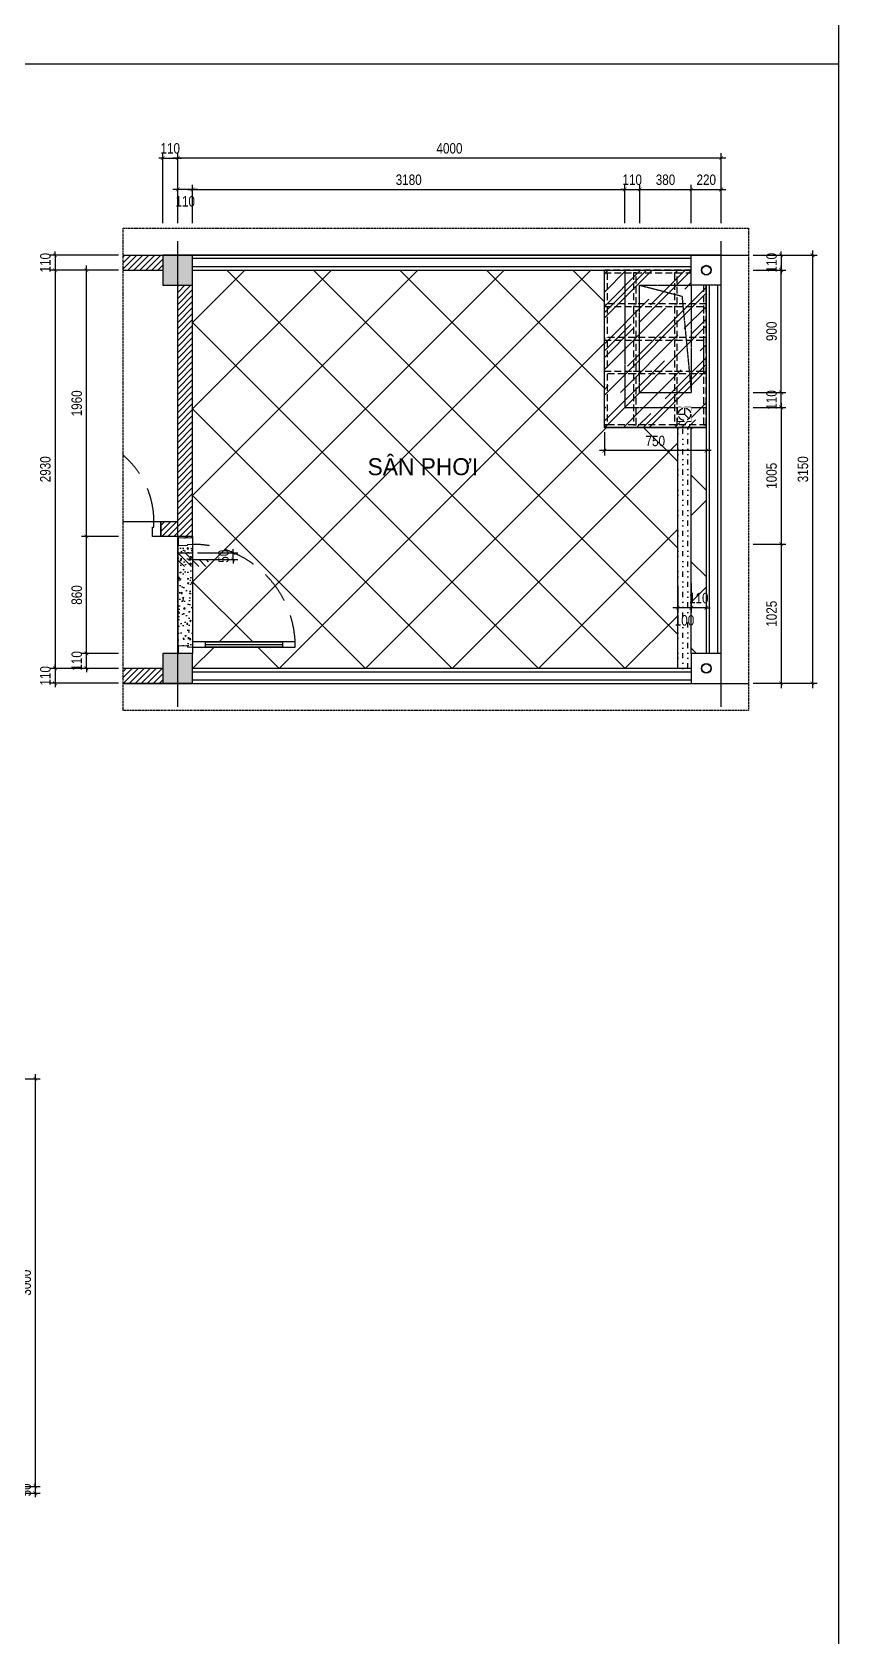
# Model space of a CAD drawing. Header units: millimetres. Extents: x -82962 to 19744, y -138000 to 4535.
# Drawn here: x 13806 to 19744, y -107835 to -96027 of the extents above; entities that cross this region are included whole.
import ezdxf

# ---------------------------------------------------------------- set-up
doc = ezdxf.new("R2010")
doc.units = ezdxf.units.MM
doc.header["$LTSCALE"] = 1000
doc.header["$MEASUREMENT"] = 0
doc.header["$PDMODE"] = 3
doc.linetypes.add('HIDDEN', pattern=[0.375, 0.25, -0.125])
doc.layers.get('0').update_dxf_attribs({"lineweight": 30})
doc.layers.get('DEFPOINTS').update_dxf_attribs({"color": 4, "lineweight": 30})
doc.layers.add('I-SITE-BOUNDARY', color=10, linetype='HIDDEN', lineweight=15)
doc.layers.add('THAY', color=4, linetype='Continuous', lineweight=30)
doc.styles.add('A2', font='VnAvantH.TTF')
doc.styles.add('dim', font='arial.ttf', dxfattribs={"width": 0.8})
doc.dimstyles.new('1-100-100', dxfattribs={"dimscale": 0, "dimtxt": 2.2, "dimasz": 0.8, "dimexe": 1, "dimexo": 1, "dimgap": 0.9, "dimtad": 1, "dimdec": 0, "dimzin": 0, "dimdsep": 46, "dimtxsty": 'dim', "dimblk1": 'ARCHTICK', "dimblk2": 'ARCHTICK', "dimsah": 1, "dimcen": 1, "dimdle": 1, "dimclrd": 256, "dimclre": 256, "dimclrt": 1, "dimadec": 0, "dimazin": 0, "dimtfac": 0.0001, "dimtdec": 0, "dimtix": 1, "dimtmove": 2, "dimatfit": 3, "dimldrblk": 'DOT', "dimfxl": 100, "dimtolj": 1, "dimtzin": 0, "dimarcsym": 0})

# ---------------------------------------------------------------- blocks, each defined once
blk = doc.blocks.new('*U8')
blk.add_line((70, -100), (70, -700))
for points in [[(50, 0), (50, -800), (90, -800), (90, 0)], [(50, -100), (90, -100), (90, -700), (50, -700)]]:
    blk.add_lwpolyline(points, close=True)
at = {"linetype": 'HIDDEN'}
blk.add_arc((50, 0), 800, 270, 0, dxfattribs=at)
at = {"layer": 'I-SITE-BOUNDARY', "linetype": 'ByBlock'}
for points in [[(0, 110), (60, 110), (60, 40), (50, 40), (50, 0), (0, 0)], [(900, 110), (840, 110), (840, 40), (850, 40), (850, 0), (900, 0)]]:
    blk.add_lwpolyline(points, close=True, dxfattribs=at)
blk = doc.blocks.new('_ARCHTICK')
at = {"color": 0, "linetype": 'ByBlock', "const_width": 0.15}
blk.add_lwpolyline([(-0.5, -0.5), (0.5, 0.5)], dxfattribs=at)
blk = doc.blocks.new('*D1695')
at = {"layer": 'DEFPOINTS', "color": 0, "ltscale": 0.2, "transparency": 16777216}
for p in [(14988, -99859), (15286, -99859), (14988, -99909)]:
    blk.add_point(p, dxfattribs=at)
at = {"layer": 'THAY', "lineweight": -2, "ltscale": 0.2, "transparency": 16777216}
for p, q in [((15023, -99859), (15321, -99859)), ((15286, -99859), (15286, -99831)), ((15286, -99909), (15286, -99859)), ((15023, -99909), (15321, -99909)), ((15286, -99909), (15286, -99937))]:
    blk.add_line(p, q, dxfattribs=at)
at = {"layer": 'THAY', "lineweight": -2, "ltscale": 0.2, "transparency": 16777216, "xscale": 28.00000000000018, "yscale": 28.00000000000018, "zscale": 28.00000000000018}
for p, rotation in [((15286, -99859), 270), ((15286, -99909), 90)]:
    blk.add_blockref('_ARCHTICK', p, dxfattribs=dict(at, rotation=rotation))
at = {"layer": 'THAY', "color": 1, "ltscale": 0.2, "transparency": 16777216, "insert": (15215, -99884), "char_height": 77, "attachment_point": 5, "rotation": 90, "style": 'dim'}
blk.add_mtext('\\A1;50', dxfattribs=at)
blk = doc.blocks.new('_DOT')
at = {"color": 0, "linetype": 'ByBlock', "ltscale": 10}
blk.add_line((-0.5, 0), (-1, 0), dxfattribs=at)
at = {"color": 0, "linetype": 'ByBlock', "ltscale": 10, "const_width": 0.5}
blk.add_lwpolyline([(-0.25, 0, 1), (0.25, 0, 1)], format="xyb", close=True, dxfattribs=at)
blk = doc.blocks.new('*D1696')
at = {"layer": 'DEFPOINTS', "color": 0, "ltscale": 0.2, "transparency": 16777216}
for p in [(19078, -97669), (19078, -100819), (19550, -100819)]:
    blk.add_point(p, dxfattribs=at)
at = {"layer": 'THAY', "lineweight": -2, "ltscale": 0.2, "transparency": 16777216}
for p, q in [((19550, -97634), (19550, -100854)), ((19113, -97669), (19585, -97669)), ((19113, -100819), (19585, -100819))]:
    blk.add_line(p, q, dxfattribs=at)
at = {"layer": 'THAY', "lineweight": -2, "ltscale": 0.2, "transparency": 16777216, "xscale": 28.00000000000018, "yscale": 28.00000000000018, "zscale": 28.00000000000018}
for p, rotation in [((19550, -97669), 90), ((19550, -100819), 270)]:
    blk.add_blockref('_ARCHTICK', p, dxfattribs=dict(at, rotation=rotation))
at = {"layer": 'THAY', "color": 1, "ltscale": 0.2, "transparency": 16777216, "insert": (19480, -99244), "char_height": 77, "attachment_point": 5, "rotation": 90, "style": 'dim'}
blk.add_mtext('\\A1;3150', dxfattribs=at)
blk = doc.blocks.new('*D1697')
at = {"layer": 'DEFPOINTS', "color": 0, "ltscale": 0.2, "transparency": 16777216}
for p in [(19078, -97669), (19078, -97779), (19319, -97779)]:
    blk.add_point(p, dxfattribs=at)
at = {"layer": 'THAY', "lineweight": -2, "ltscale": 0.2, "transparency": 16777216}
for p, q in [((19319, -97669), (19319, -97641)), ((19113, -97669), (19354, -97669)), ((19319, -97669), (19319, -97779)), ((19113, -97779), (19354, -97779)), ((19319, -97779), (19319, -97807))]:
    blk.add_line(p, q, dxfattribs=at)
at = {"layer": 'THAY', "lineweight": -2, "ltscale": 0.2, "transparency": 16777216, "xscale": 28.00000000000018, "yscale": 28.00000000000018, "zscale": 28.00000000000018}
for p, rotation in [((19319, -97669), 270), ((19319, -97779), 90)]:
    blk.add_blockref('_ARCHTICK', p, dxfattribs=dict(at, rotation=rotation))
at = {"layer": 'THAY', "color": 1, "ltscale": 0.2, "transparency": 16777216, "insert": (19249, -97724), "char_height": 77, "attachment_point": 5, "rotation": 90, "style": 'dim'}
blk.add_mtext('\\A1;110', dxfattribs=at)
blk = doc.blocks.new('*D1698')
at = {"layer": 'DEFPOINTS', "color": 0, "ltscale": 0.2, "transparency": 16777216}
for p in [(19078, -98789), (19078, -99794), (19319, -99794)]:
    blk.add_point(p, dxfattribs=at)
at = {"layer": 'THAY', "lineweight": -2, "ltscale": 0.2, "transparency": 16777216}
for p, q in [((19113, -98789), (19354, -98789)), ((19319, -98754), (19319, -99829)), ((19113, -99794), (19354, -99794))]:
    blk.add_line(p, q, dxfattribs=at)
at = {"layer": 'THAY', "lineweight": -2, "ltscale": 0.2, "transparency": 16777216, "xscale": 28.00000000000018, "yscale": 28.00000000000018, "zscale": 28.00000000000018}
for p, rotation in [((19319, -98789), 90), ((19319, -99794), 270)]:
    blk.add_blockref('_ARCHTICK', p, dxfattribs=dict(at, rotation=rotation))
at = {"layer": 'THAY', "color": 1, "ltscale": 0.2, "transparency": 16777216, "insert": (19249, -99292), "char_height": 77, "attachment_point": 5, "rotation": 90, "style": 'dim'}
blk.add_mtext('\\A1;1005', dxfattribs=at)
blk = doc.blocks.new('*D1699')
at = {"layer": 'DEFPOINTS', "color": 0, "ltscale": 0.2, "transparency": 16777216}
for p in [(19078, -99794), (19078, -100819), (19319, -100819)]:
    blk.add_point(p, dxfattribs=at)
at = {"layer": 'THAY', "lineweight": -2, "ltscale": 0.2, "transparency": 16777216}
for p, q in [((19319, -99759), (19319, -100854)), ((19113, -99794), (19354, -99794)), ((19113, -100819), (19354, -100819))]:
    blk.add_line(p, q, dxfattribs=at)
at = {"layer": 'THAY', "lineweight": -2, "ltscale": 0.2, "transparency": 16777216, "xscale": 28.00000000000018, "yscale": 28.00000000000018, "zscale": 28.00000000000018}
for p, rotation in [((19319, -99794), 90), ((19319, -100819), 270)]:
    blk.add_blockref('_ARCHTICK', p, dxfattribs=dict(at, rotation=rotation))
at = {"layer": 'THAY', "color": 1, "ltscale": 0.2, "transparency": 16777216, "insert": (19249, -100307), "char_height": 77, "attachment_point": 5, "rotation": 90, "style": 'dim'}
blk.add_mtext('\\A1;1025', dxfattribs=at)
blk = doc.blocks.new('*D1713')
at = {"layer": 'DEFPOINTS', "color": 0, "ltscale": 0.2, "transparency": 16777216}
for p in [(14878, -96954), (14768, -97469), (14878, -97469)]:
    blk.add_point(p, dxfattribs=at)
at = {"layer": 'THAY', "lineweight": -2, "ltscale": 0.2, "transparency": 16777216}
for p, q in [((14768, -97434), (14768, -96919)), ((14878, -97434), (14878, -96919)), ((14768, -96954), (14740, -96954)), ((14768, -96954), (14878, -96954)), ((14878, -96954), (14906, -96954))]:
    blk.add_line(p, q, dxfattribs=at)
at = {"layer": 'THAY', "lineweight": -2, "ltscale": 0.2, "transparency": 16777216, "xscale": 28.00000000000018, "yscale": 28.00000000000018, "zscale": 28.00000000000018}
blk.add_blockref('_ARCHTICK', (14768, -96954), dxfattribs=at)
at = {"layer": 'THAY', "lineweight": -2, "ltscale": 0.2, "transparency": 16777216, "xscale": 28.00000000000018, "yscale": 28.00000000000018, "zscale": 28.00000000000018, "rotation": 180}
blk.add_blockref('_ARCHTICK', (14878, -96954), dxfattribs=at)
at = {"layer": 'THAY', "color": 1, "ltscale": 0.2, "transparency": 16777216, "insert": (14823, -96883), "char_height": 77, "attachment_point": 5, "style": 'dim'}
blk.add_mtext('\\A1;110', dxfattribs=at)
blk = doc.blocks.new('*D1708')
at = {"layer": 'DEFPOINTS', "color": 0, "ltscale": 0.2, "transparency": 16777216}
for p in [(18168, -97185), (14988, -97469), (18168, -97469)]:
    blk.add_point(p, dxfattribs=at)
at = {"layer": 'THAY', "lineweight": -2, "ltscale": 0.2, "transparency": 16777216}
for p, q in [((14988, -97434), (14988, -97150)), ((18168, -97434), (18168, -97150)), ((14953, -97185), (18203, -97185))]:
    blk.add_line(p, q, dxfattribs=at)
at = {"layer": 'THAY', "lineweight": -2, "ltscale": 0.2, "transparency": 16777216, "xscale": 28.00000000000018, "yscale": 28.00000000000018, "zscale": 28.00000000000018, "rotation": 180}
blk.add_blockref('_ARCHTICK', (14988, -97185), dxfattribs=at)
at = {"layer": 'THAY', "lineweight": -2, "ltscale": 0.2, "transparency": 16777216, "xscale": 28.00000000000018, "yscale": 28.00000000000018, "zscale": 28.00000000000018}
blk.add_blockref('_ARCHTICK', (18168, -97185), dxfattribs=at)
at = {"layer": 'THAY', "color": 1, "ltscale": 0.2, "transparency": 16777216, "insert": (16578, -97114), "char_height": 77, "attachment_point": 5, "style": 'dim'}
blk.add_mtext('\\A1;3180', dxfattribs=at)
blk = doc.blocks.new('*D1709')
at = {"layer": 'DEFPOINTS', "color": 0, "ltscale": 0.2, "transparency": 16777216}
for p in [(18278, -97185), (18168, -97469), (18278, -97469)]:
    blk.add_point(p, dxfattribs=at)
at = {"layer": 'THAY', "lineweight": -2, "ltscale": 0.2, "transparency": 16777216}
for p, q in [((18168, -97434), (18168, -97150)), ((18278, -97434), (18278, -97150)), ((18168, -97185), (18140, -97185)), ((18168, -97185), (18278, -97185)), ((18278, -97185), (18306, -97185))]:
    blk.add_line(p, q, dxfattribs=at)
at = {"layer": 'THAY', "lineweight": -2, "ltscale": 0.2, "transparency": 16777216, "xscale": 28.00000000000018, "yscale": 28.00000000000018, "zscale": 28.00000000000018}
blk.add_blockref('_ARCHTICK', (18168, -97185), dxfattribs=at)
at = {"layer": 'THAY', "lineweight": -2, "ltscale": 0.2, "transparency": 16777216, "xscale": 28.00000000000018, "yscale": 28.00000000000018, "zscale": 28.00000000000018, "rotation": 180}
blk.add_blockref('_ARCHTICK', (18278, -97185), dxfattribs=at)
at = {"layer": 'THAY', "color": 1, "ltscale": 0.2, "transparency": 16777216, "insert": (18223, -97114), "char_height": 77, "attachment_point": 5, "style": 'dim'}
blk.add_mtext('\\A1;110', dxfattribs=at)
blk = doc.blocks.new('*D1710')
at = {"layer": 'DEFPOINTS', "color": 0, "ltscale": 0.2, "transparency": 16777216}
for p in [(18658, -97185), (18278, -97469), (18658, -97469)]:
    blk.add_point(p, dxfattribs=at)
at = {"layer": 'THAY', "lineweight": -2, "ltscale": 0.2, "transparency": 16777216}
for p, q in [((18278, -97434), (18278, -97150)), ((18658, -97434), (18658, -97150)), ((18243, -97185), (18693, -97185))]:
    blk.add_line(p, q, dxfattribs=at)
at = {"layer": 'THAY', "lineweight": -2, "ltscale": 0.2, "transparency": 16777216, "xscale": 28.00000000000018, "yscale": 28.00000000000018, "zscale": 28.00000000000018, "rotation": 180}
blk.add_blockref('_ARCHTICK', (18278, -97185), dxfattribs=at)
at = {"layer": 'THAY', "lineweight": -2, "ltscale": 0.2, "transparency": 16777216, "xscale": 28.00000000000018, "yscale": 28.00000000000018, "zscale": 28.00000000000018}
blk.add_blockref('_ARCHTICK', (18658, -97185), dxfattribs=at)
at = {"layer": 'THAY', "color": 1, "ltscale": 0.2, "transparency": 16777216, "insert": (18468, -97114), "char_height": 77, "attachment_point": 5, "style": 'dim'}
blk.add_mtext('\\A1;380', dxfattribs=at)
blk = doc.blocks.new('*D1711')
at = {"layer": 'DEFPOINTS', "color": 0, "ltscale": 0.2, "transparency": 16777216}
for p in [(18878, -97185), (18658, -97469), (18878, -97469)]:
    blk.add_point(p, dxfattribs=at)
at = {"layer": 'THAY', "lineweight": -2, "ltscale": 0.2, "transparency": 16777216}
for p, q in [((18658, -97434), (18658, -97150)), ((18878, -97434), (18878, -97150)), ((18623, -97185), (18913, -97185))]:
    blk.add_line(p, q, dxfattribs=at)
at = {"layer": 'THAY', "lineweight": -2, "ltscale": 0.2, "transparency": 16777216, "xscale": 28.00000000000018, "yscale": 28.00000000000018, "zscale": 28.00000000000018, "rotation": 180}
blk.add_blockref('_ARCHTICK', (18658, -97185), dxfattribs=at)
at = {"layer": 'THAY', "lineweight": -2, "ltscale": 0.2, "transparency": 16777216, "xscale": 28.00000000000018, "yscale": 28.00000000000018, "zscale": 28.00000000000018}
blk.add_blockref('_ARCHTICK', (18878, -97185), dxfattribs=at)
at = {"layer": 'THAY', "color": 1, "ltscale": 0.2, "transparency": 16777216, "insert": (18768, -97114), "char_height": 77, "attachment_point": 5, "style": 'dim'}
blk.add_mtext('\\A1;220', dxfattribs=at)
blk = doc.blocks.new('*D1712')
at = {"layer": 'DEFPOINTS', "color": 0, "ltscale": 0.2, "transparency": 16777216}
for p in [(14878, -96954), (14878, -97434), (18878, -97469)]:
    blk.add_point(p, dxfattribs=at)
at = {"layer": 'THAY', "lineweight": -2, "ltscale": 0.2, "transparency": 16777216}
for p, q in [((14878, -97399), (14878, -96919)), ((18878, -97434), (18878, -96919)), ((18913, -96954), (14843, -96954))]:
    blk.add_line(p, q, dxfattribs=at)
at = {"layer": 'THAY', "lineweight": -2, "ltscale": 0.2, "transparency": 16777216, "xscale": 28.00000000000018, "yscale": 28.00000000000018, "zscale": 28.00000000000018, "rotation": 180}
blk.add_blockref('_ARCHTICK', (14878, -96954), dxfattribs=at)
at = {"layer": 'THAY', "lineweight": -2, "ltscale": 0.2, "transparency": 16777216, "xscale": 28.00000000000018, "yscale": 28.00000000000018, "zscale": 28.00000000000018}
blk.add_blockref('_ARCHTICK', (18878, -96954), dxfattribs=at)
at = {"layer": 'THAY', "color": 1, "ltscale": 0.2, "transparency": 16777216, "insert": (16878, -96883), "char_height": 77, "attachment_point": 5, "style": 'dim'}
blk.add_mtext('\\A1;4000', dxfattribs=at)
blk = doc.blocks.new('*D1705')
at = {"layer": 'DEFPOINTS', "color": 0, "ltscale": 0.2, "transparency": 16777216}
for p in [(14476, -97669), (13975, -97779), (14476, -97779)]:
    blk.add_point(p, dxfattribs=at)
at = {"layer": 'THAY', "lineweight": -2, "ltscale": 0.2, "transparency": 16777216}
for p, q in [((13975, -97669), (13975, -97641)), ((14441, -97669), (13940, -97669)), ((13975, -97669), (13975, -97779)), ((14441, -97779), (13940, -97779)), ((13975, -97779), (13975, -97807))]:
    blk.add_line(p, q, dxfattribs=at)
at = {"layer": 'THAY', "lineweight": -2, "ltscale": 0.2, "transparency": 16777216, "xscale": 28.00000000000018, "yscale": 28.00000000000018, "zscale": 28.00000000000018}
for p, rotation in [((13975, -97669), 270), ((13975, -97779), 90)]:
    blk.add_blockref('_ARCHTICK', p, dxfattribs=dict(at, rotation=rotation))
at = {"layer": 'THAY', "color": 1, "ltscale": 0.2, "transparency": 16777216, "insert": (13904, -97724), "char_height": 77, "attachment_point": 5, "rotation": 90, "style": 'dim'}
blk.add_mtext('\\A1;110', dxfattribs=at)
blk = doc.blocks.new('*D1706')
at = {"layer": 'DEFPOINTS', "color": 0, "ltscale": 0.2, "transparency": 16777216}
for p in [(14476, -97779), (13975, -100709), (14476, -100709)]:
    blk.add_point(p, dxfattribs=at)
at = {"layer": 'THAY', "lineweight": -2, "ltscale": 0.2, "transparency": 16777216}
for p, q in [((13975, -97744), (13975, -100744)), ((14441, -97779), (13940, -97779)), ((14441, -100709), (13940, -100709))]:
    blk.add_line(p, q, dxfattribs=at)
at = {"layer": 'THAY', "lineweight": -2, "ltscale": 0.2, "transparency": 16777216, "xscale": 28.00000000000018, "yscale": 28.00000000000018, "zscale": 28.00000000000018}
for p, rotation in [((13975, -97779), 90), ((13975, -100709), 270)]:
    blk.add_blockref('_ARCHTICK', p, dxfattribs=dict(at, rotation=rotation))
at = {"layer": 'THAY', "color": 1, "ltscale": 0.2, "transparency": 16777216, "insert": (13904, -99244), "char_height": 77, "attachment_point": 5, "rotation": 90, "style": 'dim'}
blk.add_mtext('\\A1;2930', dxfattribs=at)
blk = doc.blocks.new('*D1707')
at = {"layer": 'DEFPOINTS', "color": 0, "ltscale": 0.2, "transparency": 16777216}
for p in [(14476, -100709), (13975, -100819), (14476, -100819)]:
    blk.add_point(p, dxfattribs=at)
at = {"layer": 'THAY', "lineweight": -2, "ltscale": 0.2, "transparency": 16777216}
for p, q in [((14441, -100709), (13940, -100709)), ((13975, -100709), (13975, -100681)), ((13975, -100709), (13975, -100819)), ((14441, -100819), (13940, -100819)), ((13975, -100819), (13975, -100847))]:
    blk.add_line(p, q, dxfattribs=at)
at = {"layer": 'THAY', "lineweight": -2, "ltscale": 0.2, "transparency": 16777216, "xscale": 28.00000000000018, "yscale": 28.00000000000018, "zscale": 28.00000000000018}
for p, rotation in [((13975, -100709), 270), ((13975, -100819), 90)]:
    blk.add_blockref('_ARCHTICK', p, dxfattribs=dict(at, rotation=rotation))
at = {"layer": 'THAY', "color": 1, "ltscale": 0.2, "transparency": 16777216, "insert": (13904, -100764), "char_height": 77, "attachment_point": 5, "rotation": 90, "style": 'dim'}
blk.add_mtext('\\A1;110', dxfattribs=at)
blk = doc.blocks.new('*D1714')
at = {"layer": 'DEFPOINTS', "color": 0, "ltscale": 0.2, "transparency": 16777216}
for p in [(19078, -98679), (19319, -98679), (19078, -98789)]:
    blk.add_point(p, dxfattribs=at)
at = {"layer": 'THAY', "lineweight": -2, "ltscale": 0.2, "transparency": 16777216}
for p, q in [((19113, -98679), (19354, -98679)), ((19319, -98679), (19319, -98651)), ((19319, -98789), (19319, -98679)), ((19113, -98789), (19354, -98789)), ((19319, -98789), (19319, -98817))]:
    blk.add_line(p, q, dxfattribs=at)
at = {"layer": 'THAY', "lineweight": -2, "ltscale": 0.2, "transparency": 16777216, "xscale": 28.00000000000018, "yscale": 28.00000000000018, "zscale": 28.00000000000018}
for p, rotation in [((19319, -98679), 270), ((19319, -98789), 90)]:
    blk.add_blockref('_ARCHTICK', p, dxfattribs=dict(at, rotation=rotation))
at = {"layer": 'THAY', "color": 1, "ltscale": 0.2, "transparency": 16777216, "insert": (19249, -98734), "char_height": 77, "attachment_point": 5, "rotation": 90, "style": 'dim'}
blk.add_mtext('\\A1;110', dxfattribs=at)
blk = doc.blocks.new('*D1715')
at = {"layer": 'DEFPOINTS', "color": 0, "ltscale": 0.2, "transparency": 16777216}
for p in [(19078, -97779), (19319, -97779), (19078, -98679)]:
    blk.add_point(p, dxfattribs=at)
at = {"layer": 'THAY', "lineweight": -2, "ltscale": 0.2, "transparency": 16777216}
for p, q in [((19319, -98714), (19319, -97744)), ((19113, -97779), (19354, -97779)), ((19113, -98679), (19354, -98679))]:
    blk.add_line(p, q, dxfattribs=at)
at = {"layer": 'THAY', "lineweight": -2, "ltscale": 0.2, "transparency": 16777216, "xscale": 28.00000000000018, "yscale": 28.00000000000018, "zscale": 28.00000000000018}
for p, rotation in [((19319, -97779), 90), ((19319, -98679), 270)]:
    blk.add_blockref('_ARCHTICK', p, dxfattribs=dict(at, rotation=rotation))
at = {"layer": 'THAY', "color": 1, "ltscale": 0.2, "transparency": 16777216, "insert": (19249, -98229), "char_height": 77, "attachment_point": 5, "rotation": 90, "style": 'dim'}
blk.add_mtext('\\A1;900', dxfattribs=at)
blk = doc.blocks.new('*D1716')
at = {"layer": 'DEFPOINTS', "color": 0, "ltscale": 0.2, "transparency": 16777216}
for p in [(14206, -100599), (14476, -100599), (14476, -100709)]:
    blk.add_point(p, dxfattribs=at)
at = {"layer": 'THAY', "lineweight": -2, "ltscale": 0.2, "transparency": 16777216}
for p, q in [((14441, -100599), (14171, -100599)), ((14206, -100599), (14206, -100571)), ((14206, -100709), (14206, -100599)), ((14441, -100709), (14171, -100709)), ((14206, -100709), (14206, -100737))]:
    blk.add_line(p, q, dxfattribs=at)
at = {"layer": 'THAY', "lineweight": -2, "ltscale": 0.2, "transparency": 16777216, "xscale": 28.00000000000018, "yscale": 28.00000000000018, "zscale": 28.00000000000018}
for p, rotation in [((14206, -100599), 270), ((14206, -100709), 90)]:
    blk.add_blockref('_ARCHTICK', p, dxfattribs=dict(at, rotation=rotation))
at = {"layer": 'THAY', "color": 1, "ltscale": 0.2, "transparency": 16777216, "insert": (14135, -100654), "char_height": 77, "attachment_point": 5, "rotation": 90, "style": 'dim'}
blk.add_mtext('\\A1;110', dxfattribs=at)
blk = doc.blocks.new('*D1717')
at = {"layer": 'DEFPOINTS', "color": 0, "ltscale": 0.2, "transparency": 16777216}
for p in [(14206, -99739), (14476, -99739), (14476, -100599)]:
    blk.add_point(p, dxfattribs=at)
at = {"layer": 'THAY', "lineweight": -2, "ltscale": 0.2, "transparency": 16777216}
for p, q in [((14441, -99739), (14171, -99739)), ((14206, -100634), (14206, -99704)), ((14441, -100599), (14171, -100599))]:
    blk.add_line(p, q, dxfattribs=at)
at = {"layer": 'THAY', "lineweight": -2, "ltscale": 0.2, "transparency": 16777216, "xscale": 28.00000000000018, "yscale": 28.00000000000018, "zscale": 28.00000000000018}
for p, rotation in [((14206, -99739), 90), ((14206, -100599), 270)]:
    blk.add_blockref('_ARCHTICK', p, dxfattribs=dict(at, rotation=rotation))
at = {"layer": 'THAY', "color": 1, "ltscale": 0.2, "transparency": 16777216, "insert": (14135, -100169), "char_height": 77, "attachment_point": 5, "rotation": 90, "style": 'dim'}
blk.add_mtext('\\A1;860', dxfattribs=at)
blk = doc.blocks.new('*D1718')
at = {"layer": 'DEFPOINTS', "color": 0, "ltscale": 0.2, "transparency": 16777216}
for p in [(14206, -97779), (14476, -97779), (14476, -99739)]:
    blk.add_point(p, dxfattribs=at)
at = {"layer": 'THAY', "lineweight": -2, "ltscale": 0.2, "transparency": 16777216}
for p, q in [((14206, -99774), (14206, -97744)), ((14441, -97779), (14171, -97779)), ((14441, -99739), (14171, -99739))]:
    blk.add_line(p, q, dxfattribs=at)
at = {"layer": 'THAY', "lineweight": -2, "ltscale": 0.2, "transparency": 16777216, "xscale": 28.00000000000018, "yscale": 28.00000000000018, "zscale": 28.00000000000018}
for p, rotation in [((14206, -97779), 90), ((14206, -99739), 270)]:
    blk.add_blockref('_ARCHTICK', p, dxfattribs=dict(at, rotation=rotation))
at = {"layer": 'THAY', "color": 1, "ltscale": 0.2, "transparency": 16777216, "insert": (14135, -98759), "char_height": 77, "attachment_point": 5, "rotation": 90, "style": 'dim'}
blk.add_mtext('\\A1;1960', dxfattribs=at)
blk = doc.blocks.new('*D1719')
at = {"layer": 'DEFPOINTS', "color": 0, "ltscale": 0.2, "transparency": 16777216}
for p in [(14878, -97185), (14878, -97469), (14988, -97469)]:
    blk.add_point(p, dxfattribs=at)
at = {"layer": 'THAY', "lineweight": -2, "ltscale": 0.2, "transparency": 16777216}
for p, q in [((14878, -97434), (14878, -97150)), ((14988, -97434), (14988, -97150)), ((15023, -97185), (14843, -97185))]:
    blk.add_line(p, q, dxfattribs=at)
at = {"layer": 'THAY', "lineweight": -2, "ltscale": 0.2, "transparency": 16777216, "xscale": 28.00000000000009, "yscale": 28.00000000000009, "zscale": 28.00000000000009, "rotation": 180}
blk.add_blockref('_ARCHTICK', (14878, -97185), dxfattribs=at)
at = {"layer": 'THAY', "lineweight": -2, "ltscale": 0.2, "transparency": 16777216, "xscale": 28.00000000000009, "yscale": 28.00000000000009, "zscale": 28.00000000000009}
blk.add_blockref('_ARCHTICK', (14988, -97185), dxfattribs=at)
at = {"layer": 'THAY', "color": 1, "ltscale": 0.2, "transparency": 16777216, "insert": (14933, -97273), "char_height": 77, "attachment_point": 5, "style": 'dim'}
blk.add_mtext('\\A1;110', dxfattribs=at)
blk = doc.blocks.new('*D1724')
at = {"layer": 'DEFPOINTS', "color": 0, "ltscale": 0.2, "transparency": 16777216}
for p in [(13385, -103729), (13385, -106729), (13830, -106729)]:
    blk.add_point(p, dxfattribs=at)
at = {"layer": 'THAY', "lineweight": -2, "ltscale": 0.2, "transparency": 16777216}
for p, q in [((13420, -103729), (13865, -103729)), ((13830, -103694), (13830, -106764)), ((13420, -106729), (13865, -106729))]:
    blk.add_line(p, q, dxfattribs=at)
at = {"layer": 'THAY', "lineweight": -2, "ltscale": 0.2, "transparency": 16777216, "xscale": 27.99999999999999, "yscale": 27.99999999999999, "zscale": 27.99999999999999}
for p, rotation in [((13830, -103729), 90), ((13830, -106729), 270)]:
    blk.add_blockref('_ARCHTICK', p, dxfattribs=dict(at, rotation=rotation))
at = {"layer": 'THAY', "color": 1, "ltscale": 0.2, "transparency": 16777216, "insert": (13760, -105229), "char_height": 77, "attachment_point": 5, "rotation": 90, "style": 'dim'}
blk.add_mtext('\\A1;3000', dxfattribs=at)
blk = doc.blocks.new('*D1736')
at = {"layer": 'DEFPOINTS', "color": 0, "ltscale": 0.2, "transparency": 16777216}
for p in [(13385, -106729), (13385, -106779), (13830, -106779)]:
    blk.add_point(p, dxfattribs=at)
at = {"layer": 'THAY', "lineweight": -2, "ltscale": 0.2, "transparency": 16777216}
for p, q in [((13420, -106729), (13865, -106729)), ((13830, -106729), (13830, -106701)), ((13830, -106729), (13830, -106779)), ((13420, -106779), (13865, -106779)), ((13830, -106779), (13830, -106807))]:
    blk.add_line(p, q, dxfattribs=at)
at = {"layer": 'THAY', "lineweight": -2, "ltscale": 0.2, "transparency": 16777216, "xscale": 27.99999999999999, "yscale": 27.99999999999999, "zscale": 27.99999999999999}
for p, rotation in [((13830, -106729), 270), ((13830, -106779), 90)]:
    blk.add_blockref('_ARCHTICK', p, dxfattribs=dict(at, rotation=rotation))
at = {"layer": 'THAY', "color": 1, "ltscale": 0.2, "transparency": 16777216, "insert": (13760, -106754), "char_height": 77, "attachment_point": 5, "rotation": 90, "style": 'dim'}
blk.add_mtext('\\A1;50', dxfattribs=at)
blk = doc.blocks.new('*D1740')
at = {"layer": 'DEFPOINTS', "color": 0, "ltscale": 0.2, "transparency": 16777216}
for p in [(18018, -98936), (18768, -98939), (18018, -99107)]:
    blk.add_point(p, dxfattribs=at)
at = {"layer": 'THAY', "lineweight": -2, "ltscale": 0.2, "transparency": 16777216}
for p, q in [((18018, -98971), (18018, -99142)), ((18768, -98974), (18768, -99142)), ((18803, -99107), (17983, -99107))]:
    blk.add_line(p, q, dxfattribs=at)
at = {"layer": 'THAY', "lineweight": -2, "ltscale": 0.2, "transparency": 16777216, "xscale": 28.00000000000009, "yscale": 28.00000000000009, "zscale": 28.00000000000009, "rotation": 180}
blk.add_blockref('_ARCHTICK', (18018, -99107), dxfattribs=at)
at = {"layer": 'THAY', "lineweight": -2, "ltscale": 0.2, "transparency": 16777216, "xscale": 28.00000000000009, "yscale": 28.00000000000009, "zscale": 28.00000000000009}
blk.add_blockref('_ARCHTICK', (18768, -99107), dxfattribs=at)
at = {"layer": 'THAY', "color": 1, "ltscale": 0.2, "transparency": 16777216, "insert": (18393, -99036), "char_height": 77, "attachment_point": 5, "style": 'dim'}
blk.add_mtext('\\A1;750', dxfattribs=at)
blk = doc.blocks.new('*D1741')
at = {"layer": 'DEFPOINTS', "color": 0, "ltscale": 0.2, "transparency": 16777216}
for p in [(18658, -100049), (18768, -100049), (18658, -100263)]:
    blk.add_point(p, dxfattribs=at)
at = {"layer": 'THAY', "lineweight": -2, "ltscale": 0.2, "transparency": 16777216}
for p, q in [((18658, -100084), (18658, -100298)), ((18768, -100084), (18768, -100298)), ((18658, -100263), (18630, -100263)), ((18768, -100263), (18658, -100263)), ((18768, -100263), (18796, -100263))]:
    blk.add_line(p, q, dxfattribs=at)
at = {"layer": 'THAY', "lineweight": -2, "ltscale": 0.2, "transparency": 16777216, "xscale": 28.00000000000009, "yscale": 28.00000000000009, "zscale": 28.00000000000009}
blk.add_blockref('_ARCHTICK', (18658, -100263), dxfattribs=at)
at = {"layer": 'THAY', "lineweight": -2, "ltscale": 0.2, "transparency": 16777216, "xscale": 28.00000000000009, "yscale": 28.00000000000009, "zscale": 28.00000000000009, "rotation": 180}
blk.add_blockref('_ARCHTICK', (18768, -100263), dxfattribs=at)
at = {"layer": 'THAY', "color": 1, "ltscale": 0.2, "transparency": 16777216, "insert": (18713, -100192), "char_height": 77, "attachment_point": 5, "style": 'dim'}
blk.add_mtext('\\A1;110', dxfattribs=at)
blk = doc.blocks.new('*D1742')
at = {"layer": 'DEFPOINTS', "color": 0, "ltscale": 0.2, "transparency": 16777216}
for p in [(18558, -100066), (18658, -100049), (18558, -100263)]:
    blk.add_point(p, dxfattribs=at)
at = {"layer": 'THAY', "lineweight": -2, "ltscale": 0.2, "transparency": 16777216}
for p, q in [((18558, -100101), (18558, -100298)), ((18658, -100084), (18658, -100298)), ((18693, -100263), (18523, -100263))]:
    blk.add_line(p, q, dxfattribs=at)
at = {"layer": 'THAY', "lineweight": -2, "ltscale": 0.2, "transparency": 16777216, "xscale": 28.00000000000009, "yscale": 28.00000000000009, "zscale": 28.00000000000009, "rotation": 180}
blk.add_blockref('_ARCHTICK', (18558, -100263), dxfattribs=at)
at = {"layer": 'THAY', "lineweight": -2, "ltscale": 0.2, "transparency": 16777216, "xscale": 28.00000000000009, "yscale": 28.00000000000009, "zscale": 28.00000000000009}
blk.add_blockref('_ARCHTICK', (18658, -100263), dxfattribs=at)
at = {"layer": 'THAY', "color": 1, "ltscale": 0.2, "transparency": 16777216, "insert": (18608, -100356), "char_height": 77, "attachment_point": 5, "style": 'dim'}
blk.add_mtext('\\A1;100', dxfattribs=at)

msp = doc.modelspace()

# ---------------------------------------------------------------- hatches: boundary and pattern name
at = {"layer": 'THAY', "ltscale": 0.2}
h = msp.add_hatch(dxfattribs=at)
h.set_pattern_fill('ANSI31', color=256, scale=250, style=0)
h.set_pattern_definition([(45, (14475.968, -100819.247), (-22.0971, 22.0971), [])])
h.paths.add_polyline_path([(14877.94429, -99629.24708), (14877.94429, -99739.24708), (14987.94429, -99739.24708), (14987.94429, -97889.24708), (14877.94429, -97889.24708)])
h.paths.add_polyline_path([(14767.94429, -97779.24708), (14767.94429, -97669.24708), (14475.96833, -97669.24708), (14475.96833, -97779.24708)])
h.paths.add_polyline_path([(14475.96833, -100709.24708), (14475.96833, -100819.24708), (14767.94429, -100819.24708), (14767.94429, -100709.24708)])
h.paths.add_polyline_path([(14877.94429, -99629.24708), (14752.94429, -99629.24708), (14752.94429, -99739.24708), (14877.94429, -99739.24708)])
at = {"layer": 'THAY', "linetype": 'Continuous'}
for points in [[(14987.94429, -97669.24708), (14767.94429, -97669.24708), (14767.94429, -97889.24708), (14987.94429, -97889.24708)], [(14987.94429, -100599.24708), (14767.94429, -100599.24708), (14767.94429, -100819.24708), (14987.94429, -100819.24708)]]:
    msp.add_hatch(color=256, dxfattribs=at).paths.add_polyline_path(points)
at = {"layer": 'THAY', "ltscale": 0.2}
h = msp.add_hatch(dxfattribs=at)
h.set_pattern_fill('_USER', color=256, scale=450, angle=45, style=0, double=1, pattern_type=0)
h.set_pattern_definition([(45, (14987.94, -100709.25), (-318.2, 318.2), []), (135, (14987.94, -100709.25), (-318.2, -318.2), [])])
h.paths.add_polyline_path([(14987.94429, -99796.4693), (14987.94429, -100514.24708), (15742.55481, -100514.24708, 0.3996375341)], flags=17)
h.paths.add_polyline_path([(18767.94429, -98939.24708), (18657.94429, -98939.24708), (18657.94429, -100599.24708), (18767.94429, -100599.24708)])
edge = h.paths.add_edge_path()
edge.add_line((18017.94429, -98939.24708), (18017.94429, -97779.24708))
edge.add_line((18017.94429, -97779.24708), (14987.94429, -97779.24708))
edge.add_line((14987.94429, -97779.24708), (14987.94429, -99796.4693))
edge.add_arc((14987.94429, -100552.02485), 755.55556, 2.865983983, 90, ccw=False)
edge.add_line((15742.55481, -100514.24708), (15743.49984, -100514.24708))
edge.add_line((15743.49984, -100514.24708), (15743.49984, -100552.02485))
edge.add_line((15743.49984, -100552.02485), (14987.94429, -100552.02485))
edge.add_line((14987.94429, -100552.02485), (14987.94429, -100709.24708))
edge.add_line((14987.94429, -100709.24708), (18557.94429, -100709.24708))
edge.add_line((18557.94429, -100709.24708), (18557.94429, -98939.24708))
edge.add_line((18557.94429, -98939.24708), (18017.94429, -98939.24708))
h = msp.add_hatch(dxfattribs=at)
h.set_pattern_fill('AR-RROOF', color=256, scale=200, angle=45, style=0, double=1)
h.set_pattern_definition([(45, (18017.94, -98939.25), (169.706, 452.548), [3000, -400, 1000, -200]), (45, (18135.32, -98680.45), (-329.51, 46.67), [600, -66, 1200, -150]), (45, (17968.45, -98748.33), (640.639, 830.143), [1600, -280, 800, -200])])
h.paths.add_polyline_path([(18017.94429, -98939.24708), (18767.94429, -98939.24708), (18767.94429, -97889.24708), (18657.94429, -97889.24708), (18657.94429, -97779.24708), (18017.94429, -97779.24708)])
h = msp.add_hatch(dxfattribs=at)
h.set_pattern_fill('MUDST', color=5, scale=150, angle=90, style=0, double=1)
h.set_pattern_definition([(90, (18557.944, -100709.247), (-37.5, 75), [37.5, -37.5, 0, -37.5, 0, -37.5])])
h.paths.add_polyline_path([(18657.94429, -98939.24708), (18557.94429, -98939.24708), (18557.94429, -100709.24708), (18657.94429, -100709.24708), (18657.94429, -100599.24708)])
h = msp.add_hatch(dxfattribs=at)
h.set_pattern_fill('AR-CONC', color=256, scale=15, style=0, double=1)
h.set_pattern_definition([(50, (14877.94, -100599.25), (107.589, -9.413), [11.25, -123.75]), (355, (14877.94, -100599.25), (-20.813, 112.829), [9, -99]), (100.451, (14886.91, -100600.03), (86.776, 103.416), [9.561, -105.171]), (46.184, (14877.94, -100569.25), (160.086, -24.828), [16.875, -185.625]), (96.636, (14891.28, -100571.32), (140.2, 146.118), [14.342, -157.757]), (351.184, (14877.94, -100569.25), (140.2, 146.118), [13.5, -148.5]), (21, (14892.94, -100576.75), (89.536, -60.393), [11.25, -123.75]), (326, (14892.94, -100576.75), (36.497, 108.773), [9, -99]), (71.451, (14900.41, -100581.78), (126.033, 48.38), [9.561, -105.171]), (37.5, (14877.944, -100599.247), (1.824, 49.934), [0, -97.8, 0, -100.5, 0, -99.375]), (7.5, (14877.944, -100599.247), (39.4604, 59.1618), [0, -57.3, 0, -95.55, 0, -37.875]), (327.5, (14844.494, -100599.247), (80.0734, -3.3832), [0, -37.5, 0, -117, 0, -155.25]), (317.5, (14829.494, -100599.25), (87.478, 15.016), [0, -48.75, 0, -77.7, 0, -110.25])])
h.paths.add_polyline_path([(14987.94429, -99858.82569), (14877.94429, -99858.82569), (14877.94429, -100599.24708), (14884.0554, -100599.24708), (14884.0554, -100542.58041), (14950.16651, -100542.58041), (14950.16651, -100552.02485), (14987.94429, -100552.02485)])
h.paths.add_polyline_path([(14987.94429, -99796.4693), (14950.16651, -99796.4693), (14950.16651, -99805.91374), (14884.0554, -99805.91374), (14884.0554, -99749.24708), (14987.94429, -99749.24708), (14987.94429, -99739.24708), (14877.94429, -99739.24708), (14877.94429, -99858.82569), (14987.94429, -99858.82569)])
h = msp.add_hatch(dxfattribs=at)
h.set_pattern_fill('ANSI31', color=256, scale=300, angle=-90, style=0)
h.set_pattern_definition([(315, (14879.857, -99858.826), (26.5165, 26.5165), [])])
h.paths.add_polyline_path([(15105.33099, -99958.82569), (15105.33099, -99908.82569), (14987.94429, -99908.82569), (14987.94429, -99958.82569)])
h.paths.add_polyline_path([(14987.94429, -99958.82569), (14987.94429, -99858.82569), (14879.85664, -99858.82569), (14879.85664, -99958.82569)])

# ---------------------------------------------------------------- linework, layer by layer
for p, q in [((-14491.20828, -96260.54667), (19744.41861, -96260.54667)), ((18557.94429, -100709.24708), (18557.94429, -98939.24708)), ((18657.94429, -100599.24708), (18657.94429, -98939.24708)), ((14877.94429, -99739.24708), (14877.94429, -100599.24708)), ((14987.94429, -99739.24708), (14987.94429, -100599.24708))]:
    msp.add_line(p, q, dxfattribs=at)
at = {"layer": 'THAY', "ltscale": 0.015}
for p, q in [((14877.94429, -100993.17239), (14877.94429, -97564.85134)), ((18877.94429, -100993.17239), (18877.94429, -97564.85134)), ((14475.96833, -97669.24708), (19077.94429, -97669.24708)), ((14475.96833, -100819.24708), (19077.94429, -100819.24708))]:
    msp.add_line(p, q, dxfattribs=at)
at = {"layer": 'THAY'}
for p, q in [((14475.96833, -97669.24708), (14987.94429, -97669.24708)), ((14987.94429, -97669.24708), (18877.94429, -97669.24708)), ((18657.94429, -97889.24708), (18657.94429, -97669.24708)), ((18877.94429, -100819.24708), (18877.94429, -97669.24708)), ((18877.94429, -97889.24708), (18657.94429, -97889.24708)), ((18767.94429, -98789.24708), (18767.94429, -100599.24708)), ((18767.94429, -98789.24708), (18767.94429, -100599.24708)), ((18767.94429, -98936.49419), (18767.94429, -98936.49419)), ((18877.94429, -100599.24708), (18657.94429, -100599.24708)), ((18657.94429, -100599.24708), (18657.94429, -100819.24708)), ((18657.94429, -100709.24708), (14987.94429, -100709.24708)), ((14987.94429, -100819.24708), (18877.94429, -100819.24708))]:
    msp.add_line(p, q, dxfattribs=at)
at = {"layer": 'THAY', "linetype": 'Continuous'}
for p, q in [((14877.94429, -99629.24708), (14877.94429, -97889.24708)), ((14987.94429, -99739.24708), (14987.94429, -97779.24708)), ((14475.96833, -99629.24708), (14752.94429, -99629.24708)), ((14752.94429, -99629.24708), (14752.94429, -99739.24708)), ((14877.94429, -99739.24708), (14877.94429, -99739.24708)), ((14987.94429, -99739.24708), (14877.94429, -99739.24708)), ((14987.94429, -100819.24708), (14475.96833, -100819.24708))]:
    msp.add_line(p, q, dxfattribs=at)
at = {"layer": 'THAY', "linetype": 'HIDDEN', "ltscale": 0.02}
for p, q in [((18167.94429, -97779.24708), (18167.94429, -98789.24708)), ((18277.94429, -98679.24708), (18657.94429, -98679.24708)), ((18167.94429, -98789.24708), (18767.94429, -98789.24708)), ((18167.94429, -98789.24708), (18767.94429, -98789.24708))]:
    msp.add_line(p, q, dxfattribs=at)
at = {"layer": 'THAY', "linetype": 'HIDDEN', "ltscale": 0.2}
for p in [(18575.90733, -98807.21012), (18639.98125, -98807.21012), (18575.90733, -98871.28403), (18653.25139, -98839.24708), (18607.94429, -98884.55418)]:
    msp.add_line(p, (18607.94429, -98839.24708), dxfattribs=at)
at = {"layer": 'THAY', "ltscale": 0.2}
for points in [[(-14491.20828, -138000.47192), (19744.41861, -138000.47192), (19744.41861, -7206.04221), (-14491.20828, -7206.04221)], [(14767.94429, -97889.24708), (14987.94429, -97889.24708), (14987.94429, -97669.24708), (14767.94429, -97669.24708)]]:
    msp.add_lwpolyline(points, close=True, dxfattribs=at)
at = {"layer": 'THAY', "linetype": 'HIDDEN', "ltscale": 0.03}
msp.add_lwpolyline([(14475.96833, -97469.24708), (19077.94429, -97469.24708), (19077.94429, -101019.24708), (14475.96833, -101019.24708)], close=True, dxfattribs=at)
at = {"layer": 'THAY'}
for points in [[(14987.94429, -97669.24708), (14767.94429, -97669.24708), (14767.94429, -97889.24708), (14987.94429, -97889.24708)], [(14987.94429, -100599.24708), (14767.94429, -100599.24708), (14767.94429, -100819.24708), (14987.94429, -100819.24708)]]:
    msp.add_lwpolyline(points, close=True, dxfattribs=at)
at = {"layer": 'THAY', "ltscale": 0.2}
for points in [[(14987.94429, -100819.24708), (18877.94429, -100819.24708), (18877.94429, -97669.24708), (14987.94429, -97669.24708)], [(18657.94429, -97694.24708), (14987.94429, -97694.24708)], [(18657.94429, -97754.24708), (14987.94429, -97754.24708)], [(18767.94429, -97889.24708), (18767.94429, -98939.24708), (18017.94429, -98939.24708), (18017.94429, -97779.24708), (18657.94429, -97779.24708)], [(18792.94429, -100599.24708), (18792.94429, -97889.24708)], [(18852.94429, -100599.24708), (18852.94429, -97889.24708)], [(14987.94429, -100734.24708), (18657.94429, -100734.24708)], [(14987.94429, -100794.24708), (18657.94429, -100794.24708)]]:
    msp.add_lwpolyline(points, dxfattribs=at)
at = {"layer": 'THAY'}
for points in [[(14475.96833, -97779.24708), (14767.94429, -97779.24708)], [(14987.94429, -97779.24708), (18017.94429, -97779.24708)], [(18767.94429, -98936.49419), (18767.94429, -98936.49419)]]:
    msp.add_lwpolyline(points, dxfattribs=at)
at = {"layer": 'THAY', "linetype": 'HIDDEN', "ltscale": 0.2}
for points in [[(18657.94429, -97779.24708), (18017.94429, -97779.24708), (18017.94429, -97799.24708), (18657.94429, -97799.24708)], [(18037.94429, -98541.74708), (18037.94429, -98916.49419), (18017.94429, -98916.49419), (18017.94429, -97799.24708), (18037.94429, -97799.24708), (18037.94429, -98026.74708)], [(18747.94429, -97889.24708), (18747.94429, -98916.49419), (18767.94429, -98916.49419), (18767.94429, -97889.24708)], [(18037.94429, -98046.74708), (18037.94429, -98274.24708)], [(18747.94429, -98046.74708), (18747.94429, -98274.24708)], [(18037.94429, -98294.24708), (18037.94429, -98521.74708)], [(18747.94429, -98294.24708), (18747.94429, -98521.74708)]]:
    msp.add_lwpolyline(points, dxfattribs=at)
for points in [[(18253.31294, -97799.24708), (18233.31294, -97799.24708), (18233.31294, -98026.74708), (18253.31294, -98026.74708)], [(18553.42615, -97799.24708), (18533.42615, -97799.24708), (18533.42615, -98026.74708), (18553.42615, -98026.74708)], [(18017.94429, -98046.74708), (18767.94429, -98046.74708), (18767.94429, -98026.74708), (18017.94429, -98026.74708)], [(18253.31294, -98046.74708), (18233.31294, -98046.74708), (18233.31294, -98274.24708), (18253.31294, -98274.24708)], [(18553.42615, -98046.74708), (18533.42615, -98046.74708), (18533.42615, -98274.24708), (18553.42615, -98274.24708)], [(18017.94429, -98294.24708), (18767.94429, -98294.24708), (18767.94429, -98274.24708), (18017.94429, -98274.24708)], [(18253.31294, -98294.24708), (18233.31294, -98294.24708), (18233.31294, -98521.74708), (18253.31294, -98521.74708)], [(18553.42615, -98294.24708), (18533.42615, -98294.24708), (18533.42615, -98521.74708), (18553.42615, -98521.74708)], [(18017.94429, -98521.74708), (18767.94429, -98521.74708), (18767.94429, -98541.74708), (18017.94429, -98541.74708)], [(18253.31294, -98541.74708), (18233.31294, -98541.74708), (18233.31294, -98916.49419), (18253.31294, -98916.49419)], [(18557.94429, -98889.24708), (18657.94429, -98889.24708), (18657.94429, -98789.24708), (18557.94429, -98789.24708)], [(18017.94429, -98936.49419), (18767.94429, -98936.49419), (18767.94429, -98916.49419), (18017.94429, -98916.49419)]]:
    msp.add_lwpolyline(points, close=True, dxfattribs=at)
at = {"layer": 'THAY', "linetype": 'HIDDEN', "ltscale": 0.02}
for points in [[(18277.94429, -97889.24708), (18589.13848, -97970.17362), (18657.94429, -98679.24708)], [(18277.94429, -98679.24708), (18277.94429, -97889.24708), (18657.94429, -97889.24708), (18657.94429, -98679.24708)]]:
    msp.add_lwpolyline(points, dxfattribs=at)
at = {"layer": 'THAY', "linetype": 'ByBlock'}
msp.add_lwpolyline([(14752.94429, -99739.24708), (14692.94429, -99739.24708), (14692.94429, -99669.24708), (14702.94429, -99669.24708), (14702.94429, -99629.24708), (14752.94429, -99629.24708)], close=True, dxfattribs=at)
at = {"layer": 'THAY', "linetype": 'Continuous'}
for points in [[(14877.94429, -99739.24708), (14752.94429, -99739.24708), (14752.94429, -99629.24708), (14877.94429, -99629.24708)], [(14879.85664, -99858.82569), (14987.94429, -99858.82569), (14987.94429, -99908.82569), (15105.33099, -99908.82569)], [(14767.94429, -100709.24708), (14475.96833, -100709.24708)]]:
    msp.add_lwpolyline(points, dxfattribs=at)
at = {"layer": 'THAY', "ltscale": 0.2}
for centre, radius in [((18767.94429, -97779.24708), 36), ((18767.94429, -97779.24708), 33), ((18767.94429, -100709.24708), 36), ((18767.94429, -100709.24708), 33)]:
    msp.add_circle(centre, radius, dxfattribs=at)
at = {"layer": 'THAY', "linetype": 'HIDDEN'}
msp.add_arc((14062.94429, -99629.24708), 640, 0, 49.808072298, dxfattribs=at)

# ---------------------------------------------------------------- block references
at = {"layer": 'THAY', "ltscale": 100, "xscale": 0.9444444444452529, "yscale": 0.9444444444452529, "zscale": 0.9444444444452529, "rotation": 90}
msp.add_blockref('*U8', (14987.94429, -100599.24708), dxfattribs=at)

# ---------------------------------------------------------------- texts
at = {"layer": 'THAY', "style": 'A2'}
msp.add_text('S¢N PH¥I', height=125.239054, dxfattribs=at).set_placement((16275.47763, -99287.67295))

# ---------------------------------------------------------------- dimensions: what is measured, and where the dimension line sits
at = {"layer": 'THAY', "ltscale": 0.2}
for base, p1, p2, picture, middle in [((14877.94429, -96953.85478), (14767.94429, -97469.24708), (14877.94429, -97469.24708), '*D1713', (14822.94429, -96883.04066)), ((14877.94429, -96953.85478), (18877.94429, -97469.24708), (14877.94429, -97434.24708), '*D1712', (16877.94429, -96883.04066)), ((18167.94429, -97184.85478), (14987.94429, -97469.24708), (18167.94429, -97469.24708), '*D1708', (16577.94429, -97114.0144)), ((18277.94429, -97184.85478), (18167.94429, -97469.24708), (18277.94429, -97469.24708), '*D1709', (18222.94429, -97114.04066)), ((18657.94429, -97184.85478), (18277.94429, -97469.24708), (18657.94429, -97469.24708), '*D1710', (18467.94429, -97114.0144)), ((18877.94429, -97184.85478), (18657.94429, -97469.24708), (18877.94429, -97469.24708), '*D1711', (18767.94429, -97114.04066)), ((18657.94429, -100263.24486), (18767.94429, -100049.14964), (18657.94429, -100049.14964), '*D1741', (18712.94429, -100192.43074))]:
    dim = msp.add_linear_dim(base=base, p1=p1, p2=p2, dimstyle='1-100-100', override={"dimscale": 35}, dxfattribs=at)
    dim.commit()
    dim.dimension.update_dxf_attribs({"geometry": picture, "text_midpoint": middle})
for base, p1, p2, picture, middle in [((14877.94429, -97184.85478), (14987.94429, -97469.24708), (14877.94429, -97469.24708), '*D1719', (14932.94429, -97272.7086)), ((18557.94429, -100263.24486), (18657.94429, -100049.14964), (18557.94429, -100066.30039), '*D1742', (18607.94429, -100355.68828))]:
    dim = msp.add_linear_dim(base=base, p1=p1, p2=p2, dimstyle='1-100-100', override={"dimscale": 35}, dxfattribs=at)
    dim.commit()
    dim.dimension.update_dxf_attribs({"geometry": picture, "text_midpoint": middle, "dimtype": 160})
for base, p1, p2, picture, middle in [((13974.58632, -97779.49949), (14475.96833, -97669.24708), (14475.96833, -97779.49949), '*D1705', (13903.7722, -97724.37328)), ((19550.44151, -100819.24708), (19077.94429, -97669.24708), (19077.94429, -100819.24708), '*D1696', (19479.60113, -99244.24708)), ((19319.44151, -97779.24708), (19077.94429, -97669.24708), (19077.94429, -97779.24708), '*D1697', (19248.62739, -97724.24708)), ((13974.58632, -100709.24708), (14475.96833, -97779.49949), (14475.96833, -100709.24708), '*D1706', (13903.74593, -99244.37328)), ((14205.58632, -97779.24708), (14475.96833, -99739.24708), (14475.96833, -97779.24708), '*D1718', (14134.7722, -98759.24708)), ((19319.44151, -97779.24708), (19077.94429, -98679.24708), (19077.94429, -97779.24708), '*D1715', (19248.62739, -98229.24708)), ((19319.44151, -98679.24708), (19077.94429, -98789.24708), (19077.94429, -98679.24708), '*D1714', (19248.62739, -98734.24708)), ((19319.44151, -99794.24708), (19077.94429, -98789.24708), (19077.94429, -99794.24708), '*D1698', (19248.62739, -99291.74708)), ((14205.58632, -99739.24708), (14475.96833, -100599.24708), (14475.96833, -99739.24708), '*D1717', (14134.7722, -100169.24708)), ((19319.44151, -100819.24708), (19077.94429, -99794.24708), (19077.94429, -100819.24708), '*D1699', (19248.62739, -100306.74708)), ((15285.84483, -99858.82569), (14987.94429, -99908.82569), (14987.94429, -99858.82569), '*D1695', (15215.03071, -99883.82569)), ((14205.58632, -100599.24708), (14475.96833, -100709.24708), (14475.96833, -100599.24708), '*D1716', (14134.7722, -100654.24708)), ((13974.58632, -100819.24708), (14475.96833, -100709.24708), (14475.96833, -100819.24708), '*D1707', (13903.7722, -100764.24708)), ((13830.43084, -106729.33323), (13384.64237, -103729.33323), (13384.64237, -106729.33323), '*D1724', (13759.59046, -105229.33323)), ((13830.43084, -106779.33323), (13384.64237, -106729.33323), (13384.64237, -106779.33323), '*D1736', (13759.61672, -106754.33323))]:
    dim = msp.add_linear_dim(base=base, p1=p1, p2=p2, angle=90, dimstyle='1-100-100', override={"dimscale": 35}, dxfattribs=at)
    dim.commit()
    dim.dimension.update_dxf_attribs({"geometry": picture, "text_midpoint": middle})

# ---------------------------------------------------------------- next in the draw order: wipeouts: each hides what was drawn before it
at = {"linetype": 'HIDDEN', "ltscale": 0.2}
msp.add_wipeout([(18557.94429, -98789.24708), (18657.94429, -98789.24708), (18657.94429, -98889.24708), (18557.94429, -98889.24708)], dxfattribs=at).dxf.layer = 'THAY'

# ---------------------------------------------------------------- next in the draw order: linework, layer by layer
at = {"layer": 'THAY', "linetype": 'HIDDEN', "ltscale": 0.2}
for p in [(18607.94429, -98793.93998), (18562.63719, -98839.24708), (18639.98125, -98871.28403)]:
    msp.add_line(p, (18607.94429, -98839.24708), dxfattribs=at)
at = {"layer": 'THAY', "ltscale": 0.2}
msp.add_lwpolyline([(18767.94429, -97889.24708), (18767.94429, -98936.49419), (18017.94429, -98936.49419), (18017.94429, -97779.24708), (18657.94429, -97779.24708)], dxfattribs=at)
at = {"layer": 'THAY', "linetype": 'HIDDEN', "ltscale": 0.2}
msp.add_lwpolyline([(18553.42615, -98541.74708), (18533.42615, -98541.74708), (18533.42615, -98916.49419), (18553.42615, -98916.49419)], close=True, dxfattribs=at)
msp.add_circle((18607.94429, -98839.24708), 45.3071, dxfattribs=at)

# ---------------------------------------------------------------- next in the draw order: dimensions: what is measured, and where the dimension line sits
at = {"layer": 'THAY', "ltscale": 0.2}
dim = msp.add_linear_dim(base=(18017.94429, -99107.28662), p1=(18767.94429, -98939.24708), p2=(18017.94429, -98936.49419), dimstyle='1-100-100', override={"dimscale": 35}, dxfattribs=at)
dim.commit()
dim.dimension.update_dxf_attribs({"geometry": '*D1740', "text_midpoint": (18392.94429, -99036.4725)})

doc.saveas('drawing.dxf')
